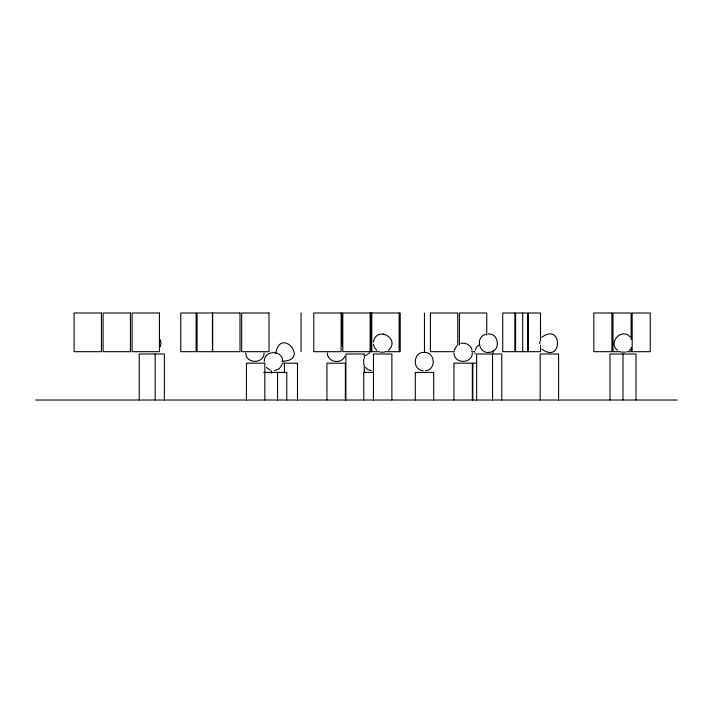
<?xml version="1.0" encoding="UTF-8"?>
<svg xmlns="http://www.w3.org/2000/svg" width="713" height="713" viewBox="0 0 713 713"><rect width="100%" height="100%" fill="white"/><g stroke="black" fill="none" stroke-linecap="round" stroke-linejoin="round"><path stroke-width="1.07" d="M264.273 361.607C263.712 349.735 283.239 349.735 282.678 361.607M493.253 352.98L493.111 350.68M264.113 352.98C263.997 364.138 245.86 364.138 245.735 352.98M472.354 352.98C472.238 364.138 454.101 364.138 453.976 352.98M373.452 342.044C376.446 325.137 401.116 338.702 388.451 350.288M539.83 341.474L539.679 343.773M363.585 359.316L363.746 364.45M454.252 350.11L456.864 345.689M475.152 350.11L476.623 346.99L479.635 344.334M160.336 346.589L160.986 343.194L160.336 339.807M282.232 364.45L279.344 368.701L274.63 370.742M344.798 356.322C341.375 364.842 327.338 362.168 327.285 352.98M365.413 355.742L369.655 352.855M541.773 337.329C562.735 321.777 562.735 364.619 541.773 349.067M630.105 349.495L629.267 350.288M485.544 334.442C474.769 337.329 479.279 354.896 490.107 352.24C500.82 350.787 499.18 333.408 488.387 333.996M460.874 343.488C465.607 342.142 470.972 345.315 472.077 350.11M625.684 352.115L621.112 352.115M384.307 352.24L380.296 352.115M425.394 370.742C436.516 369.922 435.376 351.821 424.235 352.4C413.094 351.821 411.954 369.922 423.085 370.742M489.537 352.329L488.387 352.4M379.432 351.687L342.784 351.687L342.784 312.989L400.207 312.989L400.207 351.687L384.895 351.687M454.475 351.687L430.42 351.687L430.42 312.989L457.755 312.989L457.755 345.056M471.445 351.687L474.724 351.687M527.673 351.687L515.57 351.687L515.579 312.989L527.673 312.989L527.673 351.687M620.444 351.687L613.002 351.687L613.002 312.989L631.085 312.989L631.085 339.522M626.825 351.687L631.085 351.687L631.076 347.267M632.173 351.687L650.256 351.687L650.256 312.989L632.173 312.989L632.173 351.687M282.303 363.193L297.49 363.193L297.49 400.011M476.89 363.193L472.817 363.193L472.817 400.011M263.667 372.4L286.778 372.4L286.778 400.011M373.523 372.4L363.773 372.4L363.773 400.011M35.65 400.011L677.35 400.011M383.157 334.014L383.737 334.067M424.814 352.418L425.385 352.472M371.348 370.742L368.068 369.673L365.413 367.471M281.92 361.152C310.556 361.438 280.726 325.378 275.637 353.559M270.084 370.163L266.386 367.471M617.529 350.288C607.467 342.632 621.834 327.329 630.105 336.892M376.714 350.288L374.512 347.632L373.452 344.352M475.027 354.129L474.885 352.98M636.014 400.011L636.014 353.996L609.98 353.996L609.98 400.011M622.993 353.996L622.993 400.011M558.591 400.011L558.591 353.996L540.178 353.996L540.178 400.011M540.507 340.636L540.507 312.989L528.404 312.989L528.404 351.687L540.507 351.687L540.507 345.056M522.682 312.989L522.682 351.687M501.774 400.011L501.774 353.996L476.623 353.996L476.623 400.011M492.567 353.996L492.567 400.011M486.756 335.101L486.756 312.989L459.413 312.989L459.413 345.056M472.336 400.011L472.336 363.193L453.931 363.193L453.931 400.011M433.7 400.011L433.7 372.4L415.296 372.4L415.296 400.011M424.467 312.989L424.467 351.687M399.12 312.989L399.12 351.687M391.883 400.011L391.883 353.996L373.469 353.996L373.469 400.011M371.785 312.989L371.785 351.687M370.956 312.989L370.956 351.687M370.127 312.989L370.127 351.687M364.29 358.372L364.29 353.996L345.885 353.996L345.885 400.011M364.29 364.949L364.29 372.623M345.342 400.011L345.342 363.193L326.928 363.193L326.928 400.011M342.213 346.161L342.213 312.989L313.791 312.989L313.791 351.687L341.126 351.687L341.126 312.989M301.064 312.989L301.073 351.687M284.478 363.193L284.478 372.944M277.571 372.4L277.571 400.011M271.457 370.778L271.457 372.944M264.826 400.011L264.826 363.193L246.422 363.193L246.422 400.011M164.364 400.011L164.364 353.996L139.222 353.996L139.222 400.011M155.167 353.996L155.167 400.011M101.433 312.989L74.099 312.989L74.099 351.687L101.433 351.687L101.433 312.989M130.434 312.989L103.091 312.989L103.091 351.687L130.434 351.687L130.434 312.989M159.427 312.989L132.092 312.989L132.092 351.687L159.427 351.687L159.427 312.989M196.137 312.989L180.763 312.989L180.763 351.687L196.137 351.687L196.137 312.989M212.429 312.989L197.064 312.989L197.064 351.687L212.429 351.687L212.429 312.989M240.005 312.989L212.67 312.989L212.67 351.687L240.005 351.687L240.005 312.989M268.997 312.989L241.662 312.989L241.662 351.687L268.997 351.687L268.997 312.989M514.839 312.989L502.736 312.989L502.745 351.687L514.839 351.687L514.839 312.989M611.906 312.989L593.822 312.989L593.822 351.687L611.906 351.687L611.906 312.989"/></g></svg>
